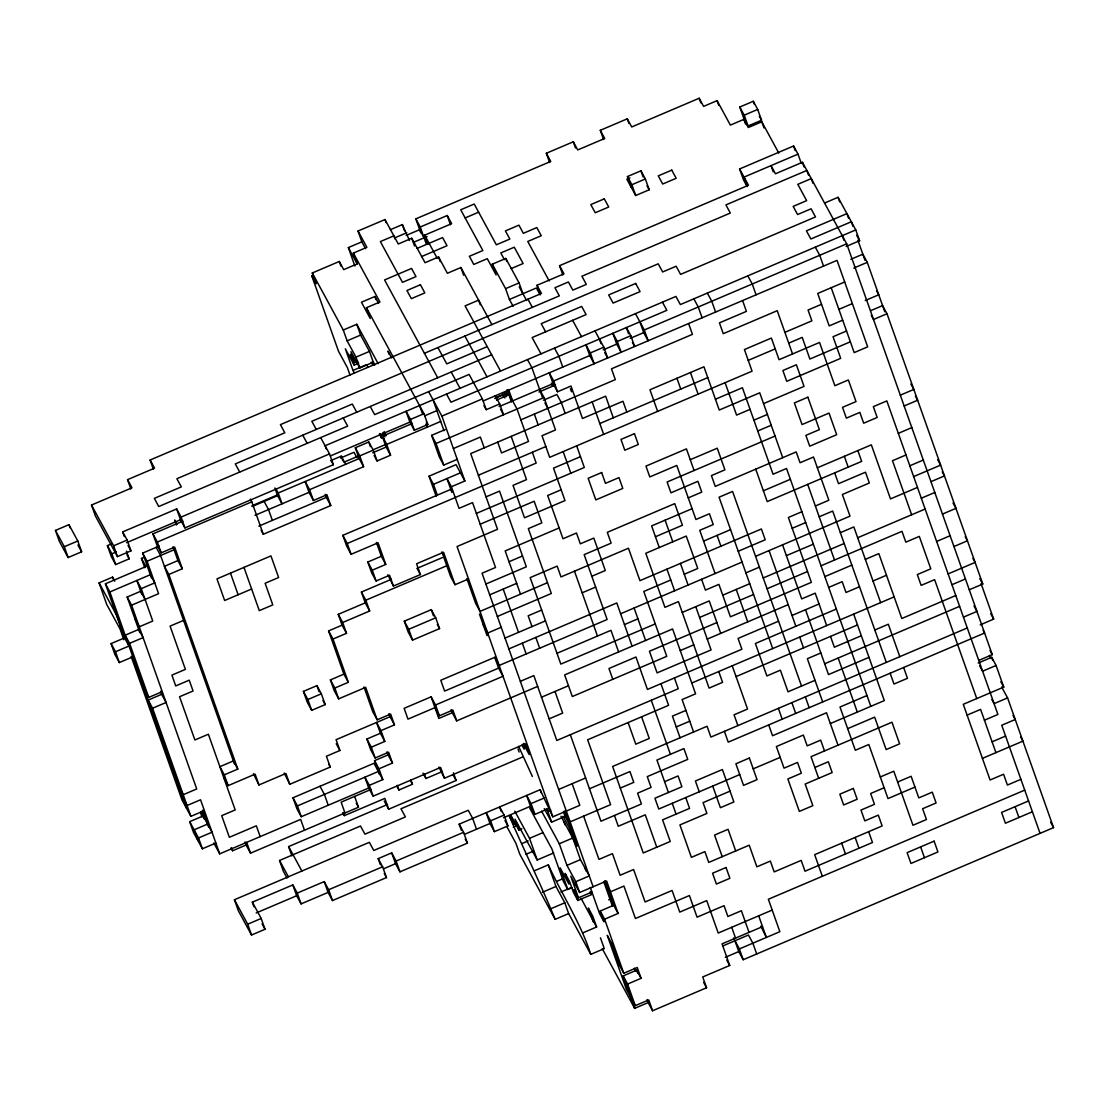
<?xml version="1.0" encoding="UTF-8"?>
<svg xmlns="http://www.w3.org/2000/svg" width="1109" height="1109" viewBox="0 0 1109 1109"><rect width="100%" height="100%" fill="white"/><g stroke="black" fill="none" stroke-linecap="round" stroke-linejoin="round"><path stroke-width="1.5" d="M365.54 248.624L361.853 241.831L358.013 231.019L385.003 219.54L398.283 243.994L411.772 238.255L425.052 262.708L438.554 256.955L447.398 273.271L460.887 267.519L491.883 324.59M549.607 162.538L546.321 153.278L573.311 141.786L577.734 149.937L604.724 138.459L600.302 130.308L627.292 118.815L631.714 126.967L699.183 98.244L703.605 106.395L717.093 100.656L730.374 125.109L743.876 119.37L748.298 127.521L761.786 121.782L778.754 153.028M354.922 266.118L348.351 247.584L361.853 241.831M390.34 229.715L402.331 224.6L409.484 240.473M420.741 232.765L415.82 218.861L550.757 161.429L546.321 153.278M350.111 375.327L347.367 367.606L338.522 351.303L311.698 275.614L316.134 283.765L312.294 272.966L339.285 261.474L343.707 269.626L357.209 263.887L353.383 253.074L366.871 247.321L358.013 231.019M394.762 237.867L406.753 232.751M415.82 218.861L420.242 227.012L447.232 215.52L451.654 223.671L424.678 235.163L427.963 244.437M406.157 235.413L419.646 229.674L424.082 237.825M465.156 217.932L478.644 212.193M413.588 242.289L427.076 236.55M739.786 107.019L753.288 101.279L757.71 109.431L761.536 120.243L748.048 125.982L743.626 117.831L739.786 107.019L744.222 115.17L748.048 125.982M417.109 248.416L442.588 237.576L447.024 245.727L421.531 256.581M744.222 115.17L757.71 109.431M631.284 187.366L627.458 176.553L640.947 170.814L645.369 178.965L649.209 189.778L635.707 195.517L626.862 179.214L629.857 177.939M627.458 176.553L631.88 184.704L645.369 178.965M378.599 303.284L374.911 296.491L361.423 302.23L370.267 318.533L366.441 307.72L379.93 301.981L353.383 253.074M549.163 280.868L527.759 241.471L541.261 235.718L536.825 227.567L523.337 233.306L518.915 225.155L505.413 230.908L509.849 239.059L496.347 244.798L474.222 204.042L460.72 209.781L482.859 250.537L469.37 256.29L473.793 264.441L487.281 258.688L496.139 275.004L492.299 264.192L505.801 258.439L519.081 282.906L522.907 293.719M312.294 272.966L343.277 330.025L356.779 324.285L378.169 363.683M747.133 186.562L743.446 179.769L739.606 168.956L793.587 145.986L798.009 154.137L801.294 163.397M511.124 268.614L523.129 263.512L514.271 247.21L500.783 252.949L504.47 259.742M343.277 330.025L347.117 340.837L360.605 335.098L369.463 351.401L374.385 365.291M798.009 154.137L744.042 177.107L747.327 186.381M492.299 264.192L505.579 288.645L519.081 282.906M562.845 274.935L559.56 265.675L748.464 185.258L739.606 168.956M978.762 660.396L992.264 654.657L846.694 243.814L802.431 162.288L775.454 173.78L771.018 165.629L773.209 171.798M347.117 340.837L355.961 357.14L369.463 351.401M358.678 363.197L354.187 365.124L350.347 354.312L354.769 362.463L357.777 361.187M540.277 294.578L536.992 285.304L563.982 273.826L559.56 265.675M505.579 288.645L509.419 299.458L536.396 287.966L540.097 294.758M354.187 365.124L345.329 348.808L352.995 370.434L366.483 364.695L367.952 367.412M354.769 362.463L350.943 351.65L359.801 367.952L373.289 362.213L374.773 364.93M153.402 469.287L150.117 460.013L541.428 293.455L536.992 285.304M130.834 488.93L127.563 479.656L154.539 468.164L150.117 460.013M424.414 353.3L559.338 295.867L554.916 287.716L568.404 281.977L572.84 290.128L586.328 284.389L581.906 276.224L730.332 213.053L725.91 204.902L806.867 170.439L808.503 175.07M320.681 437.598L329.525 453.9L333.352 464.713L184.926 527.898L181.1 517.085L176.678 508.934L122.697 531.904L127.133 540.055L130.959 550.868L117.471 556.607L95.332 515.851L91.506 505.039L131.985 487.808L127.563 479.656M55.45 530.421L68.938 524.682L77.796 540.984L81.622 551.797L68.134 557.536L59.276 541.234L55.45 530.421L64.308 546.723L68.134 557.536M487.239 346.632L446.761 363.863L437.903 347.561M824.569 203.044L838.057 197.305L855.76 229.91L859.6 240.722L846.098 246.475M491.661 354.783L235.288 463.909L239.71 472.06M64.308 546.723L77.796 540.984M126.44 551.131L129.171 558.853L115.683 564.592L111.247 556.441L107.421 545.628L111.926 543.715M91.506 505.039L113.631 545.794L127.133 540.055M181.1 517.085L329.525 453.9M410.482 419.452L423.985 413.699L427.811 424.511L414.322 430.264L409.886 422.099L406.06 411.3L410.482 419.452L414.322 430.264M855.76 229.91L680.358 304.573L675.922 296.422L325.103 445.749L326.198 448.84M126.537 542.717L180.504 519.747L184.926 527.898M330.427 455.924L409.886 422.099M424.886 415.723L436.877 410.621M182.333 568.737L177.911 560.586L164.409 566.325L168.845 574.476L182.333 568.737L174.667 547.111L161.179 552.85L156.757 544.699L152.917 533.886L182.902 521.133M261.086 530.199L263.29 534.275L330.759 505.552L326.933 494.739L313.431 500.492L309.009 492.341L305.183 481.528L309.605 489.679L363.586 466.709L359.15 458.544L355.324 447.745L368.812 441.992L373.248 450.143L377.074 460.956L390.562 455.217L386.736 444.404L382.314 436.253L412.298 423.486M107.421 545.628L111.843 553.779L116.348 551.866M330.745 460.609L341.239 456.146L345.661 464.297M340.518 458.031L354.007 452.292L356.959 457.726M428.615 391.657L441.895 416.111L482.373 398.88L486.213 409.692L499.702 403.953L503.528 414.766L500.589 409.332M590.321 352.939L594.161 363.752L589.725 355.587L585.899 344.788L590.321 352.939L603.823 347.186L607.649 357.999L604.696 352.565M617.311 341.447L621.137 352.26L616.715 344.109L612.889 333.296L617.311 341.447L630.813 335.708L634.639 346.521L632.421 342.445M635.443 313.653L644.301 329.955L846.694 243.814M483.288 400.903L589.725 355.587M603.227 349.848L616.715 344.109M630.217 338.37L643.705 332.617L648.127 340.768L644.301 329.955M343.942 462.203L358.942 455.827M372.43 450.088L385.918 444.335M496.874 397.119L501.365 395.206M152.917 533.886L157.353 542.038L251.798 501.836L263.29 534.275M355.324 447.745L359.746 455.896L373.248 450.143M386.736 444.404L440.703 421.434M494.683 398.45L508.172 392.711L517.03 409.013L528.522 441.451L501.531 452.943L497.705 442.131M275.975 488.93L278.193 493.006L359.15 458.544M372.652 452.805L386.14 447.066L390.562 455.217M497.082 399.836L507.575 395.372L506.48 392.281M251.993 505.746L277.472 494.905M151.42 577.817L142.659 553.1L159.155 546.085M252.117 506.522L277.597 495.668L282.019 503.819L278.193 493.006M626.807 412.063L622.967 401.25L582.488 418.481L570.996 386.043L557.508 391.782L553.086 383.631L549.246 372.818L553.682 380.969L837.032 260.365L867.682 346.854L854.193 352.607L831.209 287.73M144.752 567.697L141.467 558.423L144.475 557.148M457.227 459.362L443.725 465.101L439.303 456.95L431.637 435.324L445.139 429.585M499.105 406.615L553.086 383.631M538.988 392.031L555.484 385.017M850.839 259.298L862.83 254.197L867.252 262.348L884.774 311.768M142.659 553.1L147.095 561.251L174.071 549.773M255.042 515.311L309.009 492.341M123.848 639.754L120.022 628.942L106.741 604.488L99.089 582.863L112.577 577.124L114.795 581.199M124.568 637.869L111.08 643.608L115.502 651.759L129.004 646.02L124.568 637.869L105.424 583.805L145.903 566.574L141.467 558.423M431.637 435.324L436.073 443.475L544.02 397.535L555.512 429.959L542.01 435.712L549.676 457.338L752.068 371.182L744.416 349.557L771.393 338.065L779.059 359.69L819.537 342.459L834.869 385.71L848.357 379.971L856.023 401.597L842.521 407.336L846.347 418.148L859.849 412.396L863.675 423.208L877.177 417.469L873.337 406.656L886.84 400.917L997.92 714.459L984.432 720.198M543.424 400.197L556.912 394.444L561.334 402.595L565.174 413.407M853.764 268.087L867.252 262.348M258.868 526.123L326.337 497.4L330.759 505.552M105.424 583.805L109.846 591.956L150.325 574.725L154.747 582.877L141.259 588.629L136.837 580.464L141.758 594.369M453.387 448.549L480.377 437.057L484.203 447.87M520.856 419.826L615.315 379.625L611.475 368.812L692.446 334.35L688.606 323.537M844.698 281.991L817.707 293.469L829.199 325.907L842.701 320.168M139.762 632.546L127.175 597.03L140.663 591.277L145.085 599.428M821.547 304.282L808.045 310.035L811.885 320.848L784.895 332.326M436.156 496.236L429.044 476.163L456.035 464.671L464.879 480.987L451.391 486.726L446.969 478.575L451.89 492.479M127.175 597.03L131.597 605.181L158.587 593.689L147.095 561.251M838.861 309.356L852.364 303.616M429.044 476.163L433.467 484.314L460.457 472.822M865.256 300.525L878.744 294.786L876.54 290.71M478.381 475.234L545.85 446.525M599.817 423.541L707.764 377.601M748.242 360.37L775.233 348.878M788.721 343.138L802.223 337.399L809.875 359.025L850.353 341.794M385.752 564.426L381.33 556.274L367.828 562.027L372.264 570.178L385.752 564.426L378.086 542.814L351.109 554.292L346.673 546.141L342.847 535.328L450.795 489.388M870.593 310.7L882.584 305.599L887.006 313.75L982.768 584.041L969.28 589.78M342.847 535.328L347.269 543.479L536.174 463.077L532.348 452.264M846.527 330.981L833.039 336.72L840.691 358.346L786.725 381.316L782.885 370.503L796.387 364.764L804.039 386.389L763.56 403.621M887.006 313.75L873.518 319.489L871.3 315.413M251.632 589.004L224.642 600.496L216.976 578.87L270.956 555.9L278.622 577.526L265.12 583.265L272.786 604.89L259.298 610.629L243.966 567.378M129.601 643.359L143.089 637.62L138.667 629.455L125.165 635.207L129.601 643.359L148.745 697.409L162.247 691.669M183.567 620.388L170.079 626.128L185.397 669.379L171.909 675.118L175.735 685.93L189.223 680.177L193.063 690.99L179.561 696.743L194.893 739.98L208.381 734.241L235.191 809.93L221.703 815.669L229.369 837.295L256.345 825.803L260.185 836.616M486.033 496.86L499.535 491.121L526.345 566.796L485.867 584.027M580.492 456.658L553.502 468.15L564.994 500.575L524.515 517.806L513.023 485.368L526.512 479.629L511.194 436.378M715.43 399.226L742.406 387.734L773.056 474.236L786.544 468.483L870.815 706.336M111.08 643.608L114.906 654.421L119.342 662.572L132.83 656.833M476.371 513.412L584.318 467.471L576.666 445.846M480.211 524.224L534.178 501.254L541.844 522.88L528.341 528.619L551.325 593.495L497.359 616.465M561.168 489.762L547.666 495.515L562.998 538.752L576.486 533.013L580.312 543.826L593.814 538.087L605.306 570.511L591.804 576.264M750.072 409.36L736.584 415.099L725.092 382.674M367.828 562.027L371.667 572.84L376.09 580.991L389.578 575.238L393.418 586.051L420.394 574.573L416.568 563.76L443.558 552.268L455.05 584.706L468.539 578.967M753.898 420.172L767.4 414.433M365.235 602.866L338.245 614.344L342.681 622.496L369.657 611.017L365.235 602.866L361.409 592.054L391.394 579.286M416.873 568.432L442.366 557.591M690.269 459.694L717.26 448.216L724.912 469.842L711.424 475.581L715.25 486.394L796.207 451.931L800.046 462.744L813.535 457.005L828.853 500.242L815.365 505.995M757.738 430.985L771.226 425.246M361.409 592.054L365.831 600.205L446.788 565.742M152.585 708.221L166.073 702.482L161.651 694.331L148.149 700.07L152.585 708.221L190.887 816.349L204.375 810.596M559.158 527.939L505.191 550.923L520.509 594.161M775.052 436.045L667.105 481.999L670.945 492.812L697.921 481.32L701.761 492.133L688.259 497.872M328.583 630.896L342.085 625.157L346.507 633.308L333.019 639.047L328.583 630.896L343.915 674.147L348.337 682.298L334.849 688.037L330.413 679.886L343.915 674.147M509.017 561.736L522.519 555.983M900.328 395.178L913.816 389.425L910.863 383.991M904.154 405.977L917.656 400.238L915.438 396.163M404.314 621.151L431.29 609.659L435.726 617.81L439.552 628.623L412.562 640.115L408.14 631.964L404.314 621.151L408.736 629.302L412.562 640.115M408.736 629.302L435.726 617.81M489.693 594.84L516.683 583.348M692.099 508.684L651.621 525.916L659.273 547.541M547.499 582.682L480.031 611.392L475.609 603.241L466.847 578.538M655.447 536.728L682.437 525.25L674.771 503.625L607.302 532.334L611.142 543.147L584.152 554.639L607.136 619.501L499.189 665.455L494.766 657.304L440.786 680.274L444.612 691.087L498.593 668.117L503.015 676.268L435.546 704.977L431.124 696.826L404.133 708.318L407.973 719.131L434.95 707.639L439.386 715.79L452.874 710.051L456.7 720.864L537.671 686.402M763.394 490.788L790.384 479.296M817.361 467.804L871.341 444.834L890.485 498.898L917.476 487.406M898.332 433.356L911.82 427.603M303.422 691.378L316.924 685.639L321.347 693.79L325.173 704.603L311.684 710.342L307.262 702.191L303.422 691.378L307.858 699.529L311.684 710.342M307.858 699.529L321.347 693.79M501.185 627.278L487.697 633.017L483.274 624.866M541.663 610.047L528.175 615.786L532.001 626.599M582.142 592.816L595.644 587.077M703.591 541.123L730.568 529.645M905.984 454.967L892.495 460.72L911.64 514.77M330.413 679.886L334.253 690.699L338.675 698.85L365.665 687.372L377.157 719.81L390.645 714.057L394.471 724.87L380.983 730.609L376.561 722.458L380.387 733.271L384.809 741.422L371.321 747.175L366.899 739.024L380.387 733.271M505.025 638.091L545.503 620.86M801.876 511.734L788.374 517.473L811.358 582.35L730.401 616.812L718.909 584.374L705.421 590.113L701.581 579.3M909.824 465.78L923.312 460.041M508.851 648.904L616.798 602.949L632.116 646.2M670.765 579.979L643.788 591.471L666.759 656.334L572.313 696.535L564.647 674.91L672.595 628.969L695.579 693.832L682.09 699.585L693.582 732.009M684.267 574.24L697.755 568.487L686.263 536.063L645.785 553.28L664.943 607.344L678.431 601.605L709.081 688.093L722.569 682.354L718.743 671.541M738.234 551.256L765.224 539.778L761.398 528.965L639.948 580.659L628.456 548.22L560.988 576.93L557.162 566.117L530.171 577.609L560.821 664.097L655.28 623.896M792.214 528.286L805.702 522.547M819.191 516.794L832.693 511.055L886.313 662.42M913.65 476.593L940.64 465.115L937.687 459.681M237.797 769.091L233.361 760.94L219.873 766.679L224.295 774.831L237.797 769.091L168.845 574.476M620.624 613.762L742.06 562.069M755.562 556.33L850.007 516.129L842.355 494.503L869.331 483.011L865.505 472.198L838.515 483.69L834.689 472.878M930.978 481.666L944.466 475.927L942.248 471.852M223.699 777.492L228.135 785.643L255.112 774.151L258.952 784.964L285.928 773.472L289.768 784.285L330.246 767.054L326.406 756.255L339.909 750.502L336.069 739.689L390.049 716.719L394.471 724.87M556.995 653.298L610.962 630.314L618.628 651.94M624.45 624.575L637.952 618.836M745.9 572.882L759.388 567.143M786.378 555.651L813.368 544.172M840.345 532.68L853.847 526.941L880.657 602.617M921.316 498.218L934.804 492.479M215.867 843.034L202.379 848.773L193.52 832.471L189.694 821.658L203.183 815.919M520.343 681.328L533.831 675.589L556.815 740.465L678.251 688.772L674.424 677.959M682.257 612.418L709.247 600.926L720.739 633.364M722.735 595.186L749.726 583.694M763.214 577.955L844.185 543.493M857.673 537.754L925.142 509.031M456.7 720.864L452.278 712.713L438.79 718.452L431.124 696.826M207.619 824.07L194.117 829.809L197.943 840.622M699.585 617.477L753.552 594.507M767.054 588.768L807.532 571.537M821.02 565.784L901.977 531.336L905.817 542.149L919.306 536.396L930.798 568.834L917.309 574.573L921.135 585.386L934.624 579.647L976.766 698.573M942.47 514.105L955.958 508.352L953.005 502.918M366.899 739.024L370.725 749.836L375.147 757.988L388.649 752.235L392.475 763.047L378.973 768.8L374.551 760.635L388.053 754.896L392.475 763.047M189.694 821.658L198.539 837.96L212.041 832.221L200.979 811.843M368.715 788.014L301.26 816.723L296.824 808.572L292.998 797.759L373.955 763.297L382.813 779.599L369.311 785.352L364.889 777.201L368.715 788.014L373.151 796.165L440.62 767.442L444.446 778.255L525.403 743.792L529.229 754.605L523.337 743.737M541.497 697.214L568.487 685.722M716.913 622.551L649.444 651.26L657.096 672.886L711.077 649.916L695.759 606.665M824.86 576.597L851.837 565.119M865.339 559.366L878.827 553.627L901.811 618.503L955.778 595.519M292.998 797.759L297.42 805.91L378.391 771.448M680.261 650.595L693.749 644.842M707.251 639.103L788.208 604.641M828.686 587.41L842.175 581.671L846.015 592.483L859.503 586.744M936.634 541.469L950.122 535.716M213.801 842.979L219.693 853.847L300.664 819.385L304.49 830.197M371.127 789.386L341.142 802.154L344.968 812.966M231.116 848.038L232.599 850.755L246.087 845.016L250.523 853.168L358.457 807.227L354.63 796.414M549.163 718.84L562.651 713.087L554.985 691.475M778.546 621.192L738.067 638.424L741.893 649.236L647.434 689.451L635.942 657.013L608.966 668.491L612.792 679.304M792.034 615.453L819.024 603.975M872.991 580.991L886.493 575.252M953.962 546.529L967.45 540.79L965.232 536.714M396.731 785.921L398.949 789.996L412.437 784.243L410.801 779.613M422.973 773.07L425.925 778.504L442.422 771.49M342.903 812.911L344.372 815.628L384.851 798.397L388.691 809.21L456.146 780.486L453.415 772.765M836.352 609.035L755.381 643.497L766.874 675.936L780.376 670.183L788.028 691.808L815.018 680.33M291.903 855.843L288.617 846.583L387.568 804.455M691.753 683.019L894.145 596.878M948.126 573.908L975.116 562.415L972.898 558.34M287.065 878.078L283.377 871.286L279.551 860.473L360.508 826.011L364.93 834.162L405.409 816.931L400.987 808.78L522.422 757.087M736.057 676.601L857.507 624.922M951.952 584.706L965.44 578.967M572.133 783.703L579.799 805.328L552.809 816.82L540.125 789.705L459.168 824.167L463.604 832.318L467.43 843.131L399.961 871.84L396.135 861.028L391.699 852.876L378.211 858.616L382.633 866.767L386.473 877.579L332.492 900.563L328.07 892.412L301.08 903.89L297.254 893.078L292.831 884.927L252.339 902.158L261.197 918.46L265.023 929.273L251.535 935.026L238.255 910.558L234.429 899.746L369.352 842.313L373.788 850.464L468.234 810.263L472.67 818.414L476.496 829.227M685.917 710.398L672.428 716.137L680.08 737.762M820.854 652.965L807.352 658.704L822.684 701.955M861.333 635.734L834.342 647.212L830.516 636.4M874.821 629.981L888.323 624.242L899.815 656.68M676.254 726.949L689.743 721.21M824.68 663.764L959.618 606.332M297.254 893.078L324.244 881.6L328.666 889.751L332.492 900.563M256.179 912.97L296.657 895.739L301.08 903.89M558.645 789.456L585.635 777.964M868.999 657.346L828.506 674.577L805.522 609.714M963.444 617.145L976.932 611.406L973.993 605.971M234.429 899.746L247.709 924.213L261.197 918.46M328.666 889.751L382.633 866.767M396.135 861.028L463.604 832.318M490.58 820.826L504.082 815.087L507.908 825.9L494.42 831.639L489.984 823.488L486.158 812.675L490.58 820.826L494.42 831.639M548.387 808.669L534.898 814.408L530.462 806.257L526.636 795.444L531.059 803.595L544.561 797.856M383.548 868.791L395.539 863.689L399.961 871.84M464.505 834.328L489.984 823.488M503.486 817.749L530.462 806.257M589.461 788.776L629.94 771.545L633.78 782.358L620.278 788.097M967.27 627.957L710.897 737.083L707.071 726.27L612.625 766.471L643.262 852.973L670.252 841.481L662.586 819.856L689.576 808.378L685.75 797.565M980.176 624.88L993.664 619.127L981.077 583.611M600.44 937.812L604.28 948.625L590.778 954.364L568.654 913.594L555.152 919.347C540.942 884.566 524.349 850.839 509.447 816.376L513.869 824.528L516.877 823.252M546.321 808.613L547.791 811.331L550.785 810.041M513.273 827.189L517.778 825.276M510.778 815.073L518.901 830.017L521.895 828.742M544.242 808.544L551.617 822.129L565.119 816.39L569.541 824.541M514.784 811.164L529.534 838.349L543.022 832.596M664.596 781.679L678.084 775.94L681.91 786.752L654.934 798.23L658.76 809.043L739.717 774.581M866.988 695.523L839.998 707.015L855.33 750.266L868.818 744.513L887.976 798.577L914.953 787.085M522.131 843.492L528.134 840.941M830.336 723.567L884.317 700.597L853.667 614.109M525.957 854.304L533.457 851.116M978.166 663.057L991.668 657.304L996.09 665.469L1003.756 687.081L963.277 704.312L990.087 780.001L1003.576 774.248L1007.416 785.061L1020.904 779.322M541.58 811.15L559.283 843.755L572.771 838.016M518.901 830.017L515.061 819.204L537.2 859.974L553.682 852.946M753.219 768.842L780.195 757.364M847.664 728.641L874.654 717.149L886.146 749.587L899.635 743.848L891.969 722.222L811.012 756.685L818.678 778.31M996.09 665.469L982.602 671.208L979.649 665.774M534.815 870.607L548.303 864.868C562.013 894.894 580.617 922.743 590.778 954.364M730.055 791.147L703.064 802.625L706.904 813.438L679.914 824.93L691.406 857.368L704.894 851.615L708.734 862.428L749.213 845.197L756.865 866.822L770.367 861.083L774.193 871.896L801.183 860.404L805.009 871.217L872.478 842.493L868.652 831.695M566.949 865.38L580.437 859.641L589.295 875.944L575.793 881.683L566.949 865.38L559.283 843.755M814.852 767.497L828.34 761.744L832.166 772.557L805.189 784.049L812.842 805.675L799.353 811.414L787.861 778.975L801.35 773.236L797.523 762.424L784.035 768.163L776.369 746.551L803.36 735.059L807.186 745.872L820.674 740.133L824.514 750.932M557.162 881.17L563.15 878.619M542.467 892.232L555.969 886.479L564.814 902.795L568.654 913.594M967.103 715.125L980.592 709.386L995.924 752.637M734.948 940.765L738.774 951.577L743.21 959.729L1053.55 827.633L1007.582 697.894L994.094 703.647L991.876 699.571M560.988 891.983L571.482 887.505M529.755 808.142L551.88 848.898L563.372 881.336L567.794 889.487L572.299 887.574M591.929 892.08L578.441 897.819L570.775 876.193L579.633 892.495L606.609 881.017L618.101 913.442L604.613 919.195L600.191 911.043L613.679 905.291L618.101 913.442M551.325 908.534L564.814 902.795M567.794 889.487L560.142 867.862L568.986 884.178L565.16 873.365L569.582 881.516L573.408 892.329L577.844 900.48L591.333 894.727L590.238 891.65M880.31 776.952L893.799 771.212L912.957 825.276L926.445 819.523L922.619 808.711L936.107 802.971L932.281 792.159L918.793 797.898L911.127 776.286L897.638 782.025M608.661 899.801L611.655 898.526M884.136 787.764L870.648 793.503L874.474 804.316L860.986 810.069L864.812 820.882L878.314 815.129L882.14 825.942L814.671 854.665L822.337 876.29M992.084 741.824L1005.586 736.071M982.422 758.376L1022.9 741.145L1020.696 737.069M583.126 932.738L596.614 926.999L592.788 916.186L588.352 908.035L593.287 921.926M1024.73 790.135L768.357 899.26L779.849 931.699L739.37 948.93L733.479 938.048M762.535 926.625L722.056 943.856L729.708 965.482L702.718 976.96L706.558 987.772L652.577 1010.756L648.751 999.944L635.263 1005.683L626.405 989.38L607.247 935.317L611.683 943.468L619.335 965.093L623.771 973.245L637.259 967.505L641.085 978.318L627.597 984.057L623.175 975.906L636.663 970.167L641.085 978.318M772.197 910.073L718.216 933.043L706.724 900.605L679.748 912.097L672.082 890.472L645.091 901.964L633.599 869.525L620.111 875.264L612.445 853.639L598.957 859.392L583.625 816.141M1028.57 800.948L1001.579 812.426L1005.406 823.238L1032.396 811.76M722.957 945.88L748.436 935.026L752.872 943.177L756.698 953.99M725.286 957.33L738.774 951.577M602.201 948.555L634.667 1008.344L648.155 1002.605L652.577 1010.756M856.647 235.288L859.6 240.722M759.332 116.168L761.536 120.243M815.281 247.141L819.717 255.292L823.543 266.105M979.815 578.607L982.768 584.041M990.711 613.693L993.664 619.127M983.129 630.314L984.598 633.031L728.225 742.157L724.399 731.344M990.046 650.581L992.264 654.657M1000.803 681.647L1003.756 687.081M1001.677 687.026L1007.582 697.894M1013.03 715.444L1015.248 719.519L1001.746 725.258L1040.062 833.386M1050.597 822.199L1053.55 827.633M747.826 275.864L752.249 284.015L756.075 294.828M707.334 293.095L711.77 301.246L715.596 312.059M646.991 185.702L649.209 189.778M693.846 298.834L698.268 306.985L702.108 317.798M662.433 302.175L666.856 310.326L450.961 402.22L446.539 394.069M630.813 335.708L626.377 327.557L628.567 333.726M594.965 330.884L603.823 347.186M572.618 320.321L581.476 336.623M527.926 299.208L532.362 307.359M545.642 331.813L541.206 323.662L581.684 306.431L586.12 314.582L532.14 337.552L540.998 353.854M554.486 348.115L558.908 356.266L562.748 367.079M519.22 286.912L526.595 300.511M509.419 299.458L513.107 306.25M527.496 359.607L531.932 367.758L542.329 397.105M539.584 389.384L544.02 397.535M544.893 402.914L547.846 408.348M500.519 371.085L465.101 305.876L478.603 300.137L480.239 304.767M424.678 235.163L437.209 258.258M506.106 392.655L507.575 395.372M504.027 392.6L506.245 396.675M502.696 393.903L504.914 397.979M464.893 336.069L487.017 376.838M499.702 403.953L495.279 395.802L496.915 400.432M482.373 398.88L469.107 374.426L374.648 414.627L370.226 406.476M483.995 405.617L486.213 409.692M451.183 372.014L460.041 388.316M437.695 377.753L384.573 279.939L411.564 268.447L415.986 276.598L402.498 282.338L380.359 241.582L393.861 235.843L394.956 238.934M348.351 247.584L357.209 263.887M726.755 960.047L729.708 965.482M366.441 307.72L423.985 413.699M391.657 357.944L387.97 351.151L389.065 354.228M426.341 421.794L427.811 424.511M425.745 424.456L427.215 427.173L426.119 424.082M371.224 362.144L372.693 364.861M703.605 982.338L706.558 987.772M352.995 370.434L354.464 373.151M384.116 431.526L386.334 435.601M384.989 436.891L382.785 432.815L383.88 435.906M382.189 435.477L384.393 439.552M379.375 434.063L381.593 438.138L379.943 433.508M455.05 584.706L450.628 576.555L441.867 551.838M356.724 412.215L352.302 404.064L311.823 421.295L316.245 429.446M374.121 455.522L377.074 460.956M606.013 883.665L610.449 891.816L623.937 886.077L635.429 918.515L689.41 895.545L697.062 917.171L724.052 905.679L727.878 916.491L741.38 910.739L749.032 932.364M564.231 811.012L570.137 821.88L610.615 804.649L587.631 739.786L668.588 705.324L660.936 683.698M563.039 816.335L568.945 827.203L580.437 859.641M560.974 816.279L577.207 846.167L565.715 813.729M522.006 745.04L524.21 749.116L522.575 744.486M343.236 417.968L347.658 426.119L158.753 506.522L154.331 498.371L181.322 486.879L176.885 478.728L284.833 432.787L280.411 424.636L658.219 263.817L662.655 271.968L676.143 266.229L680.566 274.38L815.503 216.948L811.081 208.797L797.579 214.536L793.157 206.385L806.645 200.646L797.801 184.33L811.289 178.591L812.925 183.221M518.596 746.288L532.375 776.48M417.455 569.139L420.394 574.573M437.334 624.547L439.552 628.623M581.116 898.456L596.614 926.999M578.441 897.819L574.005 889.668L577.844 900.48M331.147 460.637L333.352 464.713M393.418 586.051L387.887 574.809M302.757 435.199L307.179 443.35M504.082 815.087L499.646 806.936L501.296 811.566M504.955 820.466L507.908 825.9M507.063 827.009L515.921 843.311L519.747 854.124L555.152 919.347M453.207 775.052L456.146 780.486M444.446 778.255L438.928 767.012M465.212 839.056L467.43 843.131M264.108 501.407L268.53 509.572L272.357 520.371M410.968 781.526L412.437 784.243M377.157 719.81L372.721 711.645L363.974 686.942M250.329 499.119L251.798 501.836M384.255 801.058L388.691 809.21M322.969 700.528L325.173 704.603M336.221 743.709L339.909 750.502M356.252 803.152L358.457 807.227M328.763 764.337L330.246 767.054M384.255 873.504L386.473 877.579M319.988 786.281L324.41 794.432L328.236 805.245M174.903 520.163L177.121 524.238M289.768 784.285L284.237 773.056M156.161 547.361L160.583 555.512L234.456 764.018M258.952 784.964L253.42 773.722M128.006 545.434L130.959 550.868M288.617 846.583L301.898 871.036M126.953 554.777L129.171 558.853M279.551 860.473L288.395 876.775M134.827 618.656L139.263 626.807L152.751 621.054L141.259 588.629M99.089 582.863L118.261 618.184M77.935 545.004L81.622 551.797M144.322 689.257L148.745 697.409M262.084 923.839L265.023 929.273M178.799 786.572L183.221 794.723L196.723 788.97L131.597 605.181M182.625 797.385L187.047 805.536L200.549 799.783L219.693 853.847M190.887 816.349L182.028 800.033L131.139 656.403M852.987 226.402L851.338 221.758L810.859 238.989L806.437 230.838L846.916 213.607L848.551 218.237M857.909 240.293L865.02 260.379M838.057 197.305L839.707 201.935M842.272 235.662L843.921 240.293M991.668 657.304L992.763 660.396M989.422 655.336L990.517 658.427M802.431 162.288L804.08 166.918M793.587 145.986L795.222 150.616M1015.068 806.687L1018.908 817.499M761.786 121.782L763.976 127.951M753.288 101.279L754.383 104.357M743.876 119.37L745.511 124M857.839 450.587L861.679 461.386L767.22 501.601L755.728 469.162M844.351 456.326L848.177 467.139M717.093 100.656L718.743 105.286M792.547 353.951L777.229 310.7L723.262 333.684L719.422 322.871L746.412 311.379L742.586 300.567M903.641 667.493L907.467 678.306L893.979 684.045L890.153 673.232M699.183 98.244L700.819 102.887M807.699 484.37L834.523 560.045M782.718 457.67L759.734 392.808L719.256 410.039L703.938 366.788L649.957 389.758L657.623 411.384M920.622 846.888L924.449 857.701M826.69 625.587L815.198 593.163L801.696 598.902L782.552 544.838M838.168 658.025L857.326 712.089M627.292 118.815L628.928 123.446M640.947 170.814L643.137 176.983M769.05 550.591L795.86 626.266M799.7 637.079L803.526 647.892M838.002 745.193L826.51 712.754L772.543 735.738L768.703 724.926M631.88 184.704L635.707 195.517M690.436 372.527L698.102 394.152M801.53 686.069L732.578 491.453L719.076 497.206L772.71 648.571M805.356 696.882L809.182 707.694M855.15 837.434L858.99 848.246M600.302 130.308L603.587 139.568M676.947 378.28L680.774 389.093M791.868 702.621L795.694 713.434M841.662 843.173L845.488 853.985M694.095 470.507L686.429 448.882L645.951 466.113L649.791 476.925L676.767 465.447L695.925 519.497L709.413 513.758L713.253 524.571L699.751 530.31L715.083 573.561M717.079 535.384L720.905 546.196M736.237 589.433L747.729 621.872M778.366 708.374L782.205 719.173M639.879 321.804L643.705 332.617M573.311 141.786L575.502 147.968M732.231 665.802L747.549 709.039L734.061 714.792L737.887 725.591M665.109 520.176L672.775 541.802M680.427 563.427L688.093 585.053M599.387 339.035L601.036 343.665M613.305 417.802L605.653 396.176L470.715 453.609L497.525 529.298L457.047 546.529L552.809 816.82M666.939 569.167L674.605 590.792M592.151 401.929L603.643 434.354M712.727 786.073L720.393 807.699L733.881 801.959L722.389 769.521L695.412 780.999L699.238 791.812M735.711 850.95L728.059 829.324L714.556 835.063L722.222 856.689M758.695 915.812L766.361 937.438L760.843 926.195M570.4 388.704L571.495 391.796M553.682 380.969L557.508 391.782M634.112 608.023L645.604 640.461M551.395 383.201L552.49 386.292M505.801 258.439L506.896 261.53M563.164 451.585L570.83 473.21M651.274 700.25L670.418 754.314M731.718 927.304L735.544 938.117M739.37 948.93L743.21 959.729M534.358 414.087L538.184 424.899M641.612 716.816L649.264 738.428L635.776 744.181L628.11 722.555M668.422 792.491L656.93 760.053L683.92 748.575L687.746 759.388L647.268 776.619L651.094 787.418L637.606 793.171L641.432 803.983L600.953 821.214L570.317 734.712M672.248 803.304L676.088 814.117M574.49 571.19L597.474 636.067M447.232 215.52L450.517 224.794M508.768 390.049L512.608 400.862M507.076 389.619L511.457 401.985M460.887 267.519L463.631 275.24M502.516 394.083L503.611 397.174M656.764 847.221L645.272 814.796L618.281 826.274L614.455 815.462M438.554 256.955L440.19 261.599M420.242 227.012L426.272 244.008M411.772 238.255L414.516 245.976M402.331 224.6L404.522 230.783M535.841 637.412L539.667 648.224M385.003 219.54L386.098 222.632M441.895 416.111L464.879 480.987M503.195 589.101L518.513 632.338M522.339 643.151L526.179 653.963M604.918 880.588L613.679 905.291M636.663 970.167L637.758 973.258M647.06 999.514L648.155 1002.605M433.051 399.808L443.988 430.694M603.781 881.697L612.542 906.413M634.431 968.185L635.526 971.276M436.073 443.475L443.725 465.101M451.391 486.726L459.057 508.352L472.545 502.599L495.529 567.475L482.041 573.214L593.121 886.756M604.613 919.195L623.771 973.245M627.597 984.057L635.263 1005.683M584.859 867.793L585.954 870.884M600.191 911.043L604.017 921.842L599.595 913.691L590.293 887.436M623.175 975.906L634.667 1008.344M419.549 405.547L422.293 413.269M563.469 811.76L565.119 816.39M563.927 821.714L565.022 824.805M374.911 296.491L376.006 299.582M575.793 881.683L579.633 892.495M433.467 484.314L437.306 495.127M479.435 614.053L487.101 635.679M494.766 657.304L498.593 668.117M523.711 743.363L524.807 746.454M540.125 789.705L541.22 792.796M547.791 811.331L551.617 822.129M518 748.935L519.095 752.027M339.285 261.474L340.934 266.105M531.059 803.595L534.898 814.408M356.779 324.285L360.605 335.098M548.303 864.868L555.969 886.479M529.534 838.349L537.2 859.974M355.961 357.14L359.801 367.952M382.314 436.253L386.14 447.066M510.584 815.254L513.869 824.528M431.29 609.659L433.48 615.842M368.812 441.992L370.461 446.622M451.183 709.621L452.278 712.713M359.746 455.896L363.586 466.709M435.546 704.977L439.386 715.79M376.395 542.384L381.33 556.274M341.239 456.146L342.875 460.776M372.264 570.178L376.09 580.991M459.168 824.167L461.358 830.336M347.269 543.479L351.109 554.292M365.831 600.205L369.657 611.017M325.242 494.309L326.337 497.4M424.29 773.874L425.925 778.504M309.605 489.679L313.431 500.492M388.954 713.628L390.049 716.719M342.681 622.496L346.507 633.308M380.983 730.609L384.809 741.422M338.245 614.344L342.085 625.157M386.958 751.805L388.053 754.896M397.299 785.352L398.949 789.996M333.019 639.047L348.337 682.298M371.321 747.175L375.147 757.988M378.973 768.8L382.813 779.599M374.551 760.635L379.472 774.539M274.866 487.946L277.597 495.668M334.849 688.037L338.675 698.85M369.311 785.352L373.151 796.165M391.699 852.876L395.539 863.689M316.924 685.639L319.115 691.808M378.211 858.616L380.401 864.798M343.277 812.537L344.372 815.628M230.478 573.131L238.13 594.743M297.42 805.91L301.26 816.723M324.244 881.6L328.07 892.412M176.678 508.934L180.504 519.747M174.709 520.343L176.359 524.973M172.99 546.682L177.911 560.586M292.831 884.927L296.657 895.739M157.353 542.038L161.179 552.85M224.295 774.831L228.135 785.643M246.683 842.355L250.523 853.168M244.992 841.925L246.087 845.016M122.697 531.904L124.347 536.534M252.339 902.158L253.989 906.788M231.504 847.678L232.599 850.755M113.631 545.794L117.471 556.607M247.709 924.213L251.535 935.026M111.843 553.779L115.683 564.592M160.555 691.24L161.651 694.331M202.684 810.166L208.7 827.162M201.547 811.289L204.278 819.01M200.396 812.398L202.046 817.028M112.577 577.124L113.672 580.201M198.539 837.96L202.379 848.773M109.846 591.956L186.464 808.184M116.792 615.467L124.444 637.093M115.502 651.759L119.342 662.572M68.938 524.682L70.033 527.773M604.294 198.858L590.806 204.597L595.228 212.748L608.73 207.009L604.294 198.858M671.763 170.134L658.275 175.874L662.697 184.025L676.185 178.286L671.763 170.134M420.408 284.75L406.92 290.503L411.342 298.654L424.844 292.901L420.408 284.75M635.665 283.46L608.675 294.939L613.097 303.09L640.087 291.612L635.665 283.46M634.459 433.688L620.971 439.427L624.797 450.24L638.299 444.501L634.459 433.688M601.646 472.531L588.158 478.284L595.81 499.909L622.801 488.417L618.974 477.605L605.472 483.344L601.646 472.531M807.879 397.202L794.377 402.941L802.043 424.567L829.033 413.075L836.685 434.7L809.709 446.192L805.869 435.38L819.371 429.627L807.879 397.202M749.379 758.029L735.891 763.782L743.543 785.394L757.045 779.655L749.379 758.029M853.32 788.444L839.832 794.183L843.658 804.995L857.16 799.256L853.32 788.444M726.048 867.501L712.56 873.24L716.386 884.053L729.888 878.314L726.048 867.501M934.111 841.149L907.12 852.641L910.96 863.454L937.937 851.962L934.111 841.149"/></g></svg>
